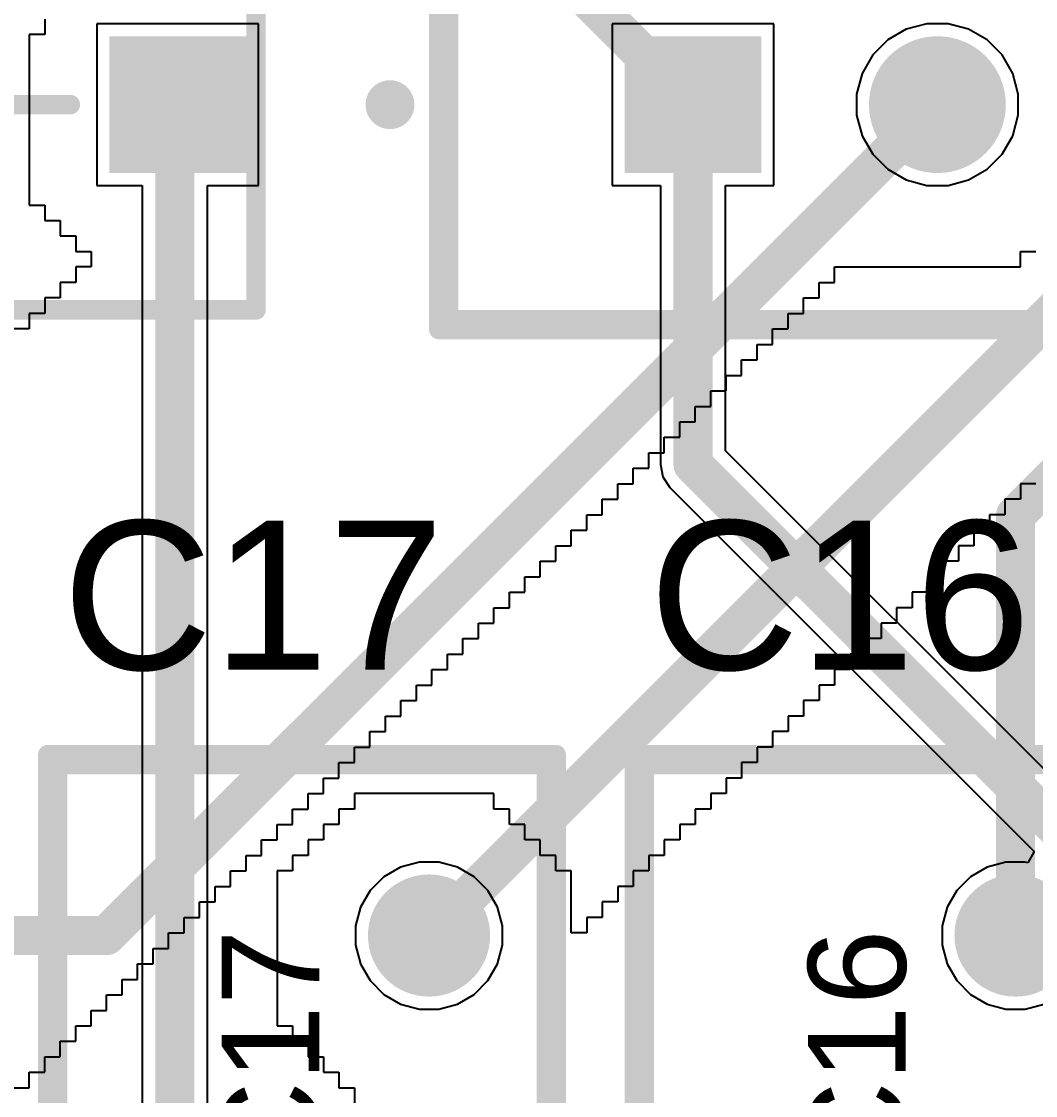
# Model space of a CAD drawing. Header units: inches. Extents: x 1.37 to 7.44, y 1.69 to 5.2.
# Drawn here: x 5.0051 to 5.4135, y 2.2387 to 2.6713 of the extents above; entities that cross this region are included whole.
import ezdxf

# ---------------------------------------------------------------- set-up
doc = ezdxf.new("R2010")
doc.units = ezdxf.units.IN
doc.header["$MEASUREMENT"] = 0
for name, color, linetype in [('Bottom Layer', 5, 'Continuous'), ('Bottom Overlay', 54, 'Continuous'), ('Bottom Solder', 6, 'Continuous'), ('Multi-Layer', 9, 'Continuous'), ('Pad Holes', 156, 'Continuous'), ('Top 3D Body', 56, 'Continuous'), ('Top Assembly', 56, 'Continuous'), ('Top Component Center', 56, 'Continuous'), ('Top Courtyard', 56, 'Continuous'), ('Top Layer', 1, 'Continuous'), ('Top Overlay', 2, 'Continuous'), ('Top Solder', 216, 'Continuous')]:
    doc.layers.add(name, color=color, linetype=linetype)
doc.styles.add('Arial', font='', dxfattribs={"height": 0.2})
doc.styles.get('Arial').set_extended_font_data('Arial')

# ---------------------------------------------------------------- blocks, each defined once
blk = doc.blocks.new('FP_VR37_MFG_36')
at = {"layer": 'Bottom Layer'}
blk.add_hatch(color=5, dxfattribs=at).paths.add_polyline_path([(-0.33189, 0.02756), (-0.27677, 0.02756), (-0.27677, -0.02756), (-0.33189, -0.02756)])
at = {"layer": 'Bottom Solder'}
blk.add_hatch(color=6, dxfattribs=at).paths.add_polyline_path([(-0.33189, 0.02756), (-0.27677, 0.02756), (-0.27677, -0.02756), (-0.33189, -0.02756)])
at = {"layer": 'Multi-Layer'}
blk.add_hatch(color=9, dxfattribs=at).paths.add_polyline_path([(-0.33189, 0.02756), (-0.27677, 0.02756), (-0.27677, -0.02756), (-0.33189, -0.02756)])
at = {"layer": 'Pad Holes'}
h = blk.add_hatch(color=7, dxfattribs=at)
edge = h.paths.add_edge_path()
edge.add_arc((-0.30433, 0), 0.01772, 0, 360)
at = {"layer": 'Top Layer'}
blk.add_hatch(color=1, dxfattribs=at).paths.add_polyline_path([(-0.33189, 0.02756), (-0.27677, 0.02756), (-0.27677, -0.02756), (-0.33189, -0.02756)])
at = {"layer": 'Top Solder'}
blk.add_hatch(color=216, dxfattribs=at).paths.add_polyline_path([(-0.33189, 0.02756), (-0.27677, 0.02756), (-0.27677, -0.02756), (-0.33189, -0.02756)])
at = {"layer": 'Top Assembly'}
for points in [[(-0.33583, 0.08268, 0.00787, 0.00787, 0), (-0.33583, -0.08268, 0.00787, 0.00787, 0)], [(0.33583, 0.08268, 0.00787, 0.00787, 0), (-0.33583, 0.08268, 0.00787, 0.00787, 0)]]:
    blk.add_lwpolyline(points, format="xyseb", dxfattribs=at)
blk.add_lwpolyline([(-0.3378, 0.08268, 0.00394, 0.00394, 1), (-0.33386, 0.08268, 0.00394, 0.00394, 1)], format="xyseb", close=True, dxfattribs=at)
blk.add_lwpolyline([(-0.3378, 0.08268, 0.00394, 0.00394, 1), (-0.33386, 0.08268, 0.00394, 0.00394, 1)], format="xyseb", close=True, dxfattribs=at)
at = {"layer": 'Top Courtyard'}
for points in [[(-0.33583, 0.08268, 0.00787, 0.00787, 0), (-0.33583, -0.08268, 0.00787, 0.00787, 0)], [(0.33583, 0.08268, 0.00787, 0.00787, 0), (-0.33583, 0.08268, 0.00787, 0.00787, 0)]]:
    blk.add_lwpolyline(points, format="xyseb", dxfattribs=at)
blk.add_lwpolyline([(-0.3378, 0.08268, 0.00394, 0.00394, 1), (-0.33386, 0.08268, 0.00394, 0.00394, 1)], format="xyseb", close=True, dxfattribs=at)
blk.add_lwpolyline([(-0.3378, 0.08268, 0.00394, 0.00394, 1), (-0.33386, 0.08268, 0.00394, 0.00394, 1)], format="xyseb", close=True, dxfattribs=at)
at = {"layer": 'Top Overlay'}
blk.add_lwpolyline([(-0.23622, 0, 0.00787, 0.00787, 0), (-0.26102, 0, 0.00787, 0.00787, 0)], format="xyseb", dxfattribs=at)
blk.add_lwpolyline([(-0.26299, 0, 0.00394, 0.00394, 1), (-0.25906, 0, 0.00394, 0.00394, 1)], format="xyseb", close=True, dxfattribs=at)
blk = doc.blocks.new('FP_B7B_EH_A_LF_SN_MFG_38')
at = {"layer": 'Bottom Layer'}
blk.add_hatch(color=5, dxfattribs=at).paths.add_polyline_path([(-0.32283, 0.03937), (-0.26772, 0.03937), (-0.26772, -0.01575), (-0.32283, -0.01575)])
h = blk.add_hatch(color=5, dxfattribs=at)
edge = h.paths.add_edge_path()
edge.add_arc((-0.19685, 0.01181), 0.02756, 0, 360)
at = {"layer": 'Bottom Solder'}
blk.add_hatch(color=6, dxfattribs=at).paths.add_polyline_path([(-0.32283, 0.03937), (-0.26772, 0.03937), (-0.26772, -0.01575), (-0.32283, -0.01575)])
h = blk.add_hatch(color=6, dxfattribs=at)
edge = h.paths.add_edge_path()
edge.add_arc((-0.19685, 0.01181), 0.02756, 0, 360)
at = {"layer": 'Multi-Layer'}
blk.add_hatch(color=9, dxfattribs=at).paths.add_polyline_path([(-0.32283, 0.03937), (-0.26772, 0.03937), (-0.26772, -0.01575), (-0.32283, -0.01575)])
h = blk.add_hatch(color=9, dxfattribs=at)
edge = h.paths.add_edge_path()
edge.add_arc((-0.19685, 0.01181), 0.02756, 0, 360)
at = {"layer": 'Pad Holes'}
h = blk.add_hatch(color=7, dxfattribs=at)
edge = h.paths.add_edge_path()
edge.add_arc((-0.29528, 0.01181), 0.01772, 0, 360)
h = blk.add_hatch(color=7, dxfattribs=at)
edge = h.paths.add_edge_path()
edge.add_arc((-0.19685, 0.01181), 0.01772, 0, 360)
at = {"layer": 'Top Layer'}
blk.add_hatch(color=1, dxfattribs=at).paths.add_polyline_path([(-0.32283, 0.03937), (-0.26772, 0.03937), (-0.26772, -0.01575), (-0.32283, -0.01575)])
h = blk.add_hatch(color=1, dxfattribs=at)
edge = h.paths.add_edge_path()
edge.add_arc((-0.19685, 0.01181), 0.02756, 0, 360)
at = {"layer": 'Top Solder'}
blk.add_hatch(color=216, dxfattribs=at).paths.add_polyline_path([(-0.32283, 0.03937), (-0.26772, 0.03937), (-0.26772, -0.01575), (-0.32283, -0.01575)])
h = blk.add_hatch(color=216, dxfattribs=at)
edge = h.paths.add_edge_path()
edge.add_arc((-0.19685, 0.01181), 0.02756, 0, 360)
at = {"layer": 'Top 3D Body'}
for points in [[(-0.3937, -0.0748, 0.00787, 0.00787, 0), (-0.3937, 0.0748, 0.00787, 0.00787, 0)], [(-0.3937, -0.0748, 0.00787, 0.00787, 0), (0.3937, -0.0748, 0.00787, 0.00787, 0)]]:
    blk.add_lwpolyline(points, format="xyseb", dxfattribs=at)
blk.add_lwpolyline([(-0.39567, -0.0748, 0.00394, 0.00394, 1), (-0.39173, -0.0748, 0.00394, 0.00394, 1)], format="xyseb", close=True, dxfattribs=at)
blk.add_lwpolyline([(-0.39567, -0.0748, 0.00394, 0.00394, 1), (-0.39173, -0.0748, 0.00394, 0.00394, 1)], format="xyseb", close=True, dxfattribs=at)
at = {"layer": 'Top Assembly'}
for points in [[(-0.39764, -0.07874, 0.00787, 0.00787, 0), (-0.39764, 0.07874, 0.00787, 0.00787, 0)], [(-0.39764, -0.07874, 0.00787, 0.00787, 0), (0.39764, -0.07874, 0.00787, 0.00787, 0)]]:
    blk.add_lwpolyline(points, format="xyseb", dxfattribs=at)
blk.add_lwpolyline([(-0.39961, -0.07874, 0.00394, 0.00394, 1), (-0.39567, -0.07874, 0.00394, 0.00394, 1)], format="xyseb", close=True, dxfattribs=at)
blk.add_lwpolyline([(-0.39961, -0.07874, 0.00394, 0.00394, 1), (-0.39567, -0.07874, 0.00394, 0.00394, 1)], format="xyseb", close=True, dxfattribs=at)
at = {"layer": 'Top Courtyard'}
for points in [[(-0.39764, -0.07874, 0.00787, 0.00787, 0), (-0.39764, 0.07874, 0.00787, 0.00787, 0)], [(-0.39764, -0.07874, 0.00787, 0.00787, 0), (0.39764, -0.07874, 0.00787, 0.00787, 0)]]:
    blk.add_lwpolyline(points, format="xyseb", dxfattribs=at)
blk.add_lwpolyline([(-0.39961, -0.07874, 0.00394, 0.00394, 1), (-0.39567, -0.07874, 0.00394, 0.00394, 1)], format="xyseb", close=True, dxfattribs=at)
blk.add_lwpolyline([(-0.39961, -0.07874, 0.00394, 0.00394, 1), (-0.39567, -0.07874, 0.00394, 0.00394, 1)], format="xyseb", close=True, dxfattribs=at)
at = {"layer": 'Top Overlay'}
for points in [[(-0.3937, -0.0748, 0.00787, 0.00787, 0), (-0.3937, 0.0748, 0.00787, 0.00787, 0)], [(-0.3937, -0.0748, 0.00787, 0.00787, 0), (0.3937, -0.0748, 0.00787, 0.00787, 0)]]:
    blk.add_lwpolyline(points, format="xyseb", dxfattribs=at)
for points in [[(-0.4124, 0.01181, 0.00984, 0.00984, 1), (-0.42224, 0.01181, 0.00984, 0.00984, 1)], [(-0.4247, 0.01181, 0.00492, 0.00492, 1), (-0.41978, 0.01181, 0.00492, 0.00492, 1)], [(-0.41486, 0.01181, 0.00492, 0.00492, 1), (-0.40994, 0.01181, 0.00492, 0.00492, 1)], [(-0.39567, -0.0748, 0.00394, 0.00394, 1), (-0.39173, -0.0748, 0.00394, 0.00394, 1)], [(-0.39567, -0.0748, 0.00394, 0.00394, 1), (-0.39173, -0.0748, 0.00394, 0.00394, 1)]]:
    blk.add_lwpolyline(points, format="xyseb", close=True, dxfattribs=at)
blk = doc.blocks.new('FP_F471K33Y5RP6UK5R_MFG_41')
at = {"layer": 'Bottom Layer'}
blk.add_hatch(color=5, dxfattribs=at).paths.add_polyline_path([(-0.12303, 0.07579), (-0.07382, 0.07579), (-0.07382, 0.02657), (-0.12303, 0.02657)])
h = blk.add_hatch(color=5, dxfattribs=at)
edge = h.paths.add_edge_path()
edge.add_arc((0.09843, -0.05118), 0.02461, 0, 360)
at = {"layer": 'Bottom Solder'}
blk.add_hatch(color=6, dxfattribs=at).paths.add_polyline_path([(-0.12303, 0.07579), (-0.07382, 0.07579), (-0.07382, 0.02657), (-0.12303, 0.02657)])
h = blk.add_hatch(color=6, dxfattribs=at)
edge = h.paths.add_edge_path()
edge.add_arc((0.09843, -0.05118), 0.02461, 0, 360)
at = {"layer": 'Multi-Layer'}
blk.add_hatch(color=9, dxfattribs=at).paths.add_polyline_path([(-0.12303, 0.07579), (-0.07382, 0.07579), (-0.07382, 0.02657), (-0.12303, 0.02657)])
h = blk.add_hatch(color=9, dxfattribs=at)
edge = h.paths.add_edge_path()
edge.add_arc((0.09843, -0.05118), 0.02461, 0, 360)
at = {"layer": 'Pad Holes'}
h = blk.add_hatch(color=7, dxfattribs=at)
edge = h.paths.add_edge_path()
edge.add_arc((-0.09843, 0.05118), 0.01476, 0, 360)
h = blk.add_hatch(color=7, dxfattribs=at)
edge = h.paths.add_edge_path()
edge.add_arc((0.09843, -0.05118), 0.01476, 0, 360)
at = {"layer": 'Top Layer'}
blk.add_hatch(color=1, dxfattribs=at).paths.add_polyline_path([(-0.12303, 0.07579), (-0.07382, 0.07579), (-0.07382, 0.02657), (-0.12303, 0.02657)])
h = blk.add_hatch(color=1, dxfattribs=at)
edge = h.paths.add_edge_path()
edge.add_arc((0.09843, -0.05118), 0.02461, 0, 360)
at = {"layer": 'Top Solder'}
blk.add_hatch(color=216, dxfattribs=at).paths.add_polyline_path([(-0.12303, 0.07579), (-0.07382, 0.07579), (-0.07382, 0.02657), (-0.12303, 0.02657)])
h = blk.add_hatch(color=216, dxfattribs=at)
edge = h.paths.add_edge_path()
edge.add_arc((0.09843, -0.05118), 0.02461, 0, 360)
at = {"layer": 'Top 3D Body'}
for points in [[(-0.16732, 0.09843, 0.00787, 0.00787, 0), (-0.16732, -0.09843, 0.00787, 0.00787, 0)], [(-0.16732, 0.09843, 0.00787, 0.00787, 0), (0.16732, 0.09843, 0.00787, 0.00787, 0)], [(0.16732, 0.09843, 0.00787, 0.00787, 0), (0.16732, -0.09843, 0.00787, 0.00787, 0)], [(-0.16732, -0.09843, 0.00787, 0.00787, 0), (0.16732, -0.09843, 0.00787, 0.00787, 0)]]:
    blk.add_lwpolyline(points, format="xyseb", dxfattribs=at)
for points in [[(-0.16929, 0.09843, 0.00394, 0.00394, 1), (-0.16535, 0.09843, 0.00394, 0.00394, 1)], [(-0.16929, 0.09843, 0.00394, 0.00394, 1), (-0.16535, 0.09843, 0.00394, 0.00394, 1)], [(0.16535, 0.09843, 0.00394, 0.00394, 1), (0.16929, 0.09843, 0.00394, 0.00394, 1)], [(0.16535, 0.09843, 0.00394, 0.00394, 1), (0.16929, 0.09843, 0.00394, 0.00394, 1)], [(-0.16929, -0.09843, 0.00394, 0.00394, 1), (-0.16535, -0.09843, 0.00394, 0.00394, 1)], [(-0.16929, -0.09843, 0.00394, 0.00394, 1), (-0.16535, -0.09843, 0.00394, 0.00394, 1)], [(0.16535, -0.09843, 0.00394, 0.00394, 1), (0.16929, -0.09843, 0.00394, 0.00394, 1)], [(0.16535, -0.09843, 0.00394, 0.00394, 1), (0.16929, -0.09843, 0.00394, 0.00394, 1)]]:
    blk.add_lwpolyline(points, format="xyseb", close=True, dxfattribs=at)
at = {"layer": 'Top Assembly'}
for points in [[(-0.17126, 0.10236, 0.00787, 0.00787, 0), (-0.17126, -0.10236, 0.00787, 0.00787, 0)], [(-0.17126, 0.10236, 0.00787, 0.00787, 0), (0.17126, 0.10236, 0.00787, 0.00787, 0)], [(0.17126, 0.10236, 0.00787, 0.00787, 0), (0.17126, -0.10236, 0.00787, 0.00787, 0)], [(-0.17126, -0.10236, 0.00787, 0.00787, 0), (0.17126, -0.10236, 0.00787, 0.00787, 0)]]:
    blk.add_lwpolyline(points, format="xyseb", dxfattribs=at)
for points in [[(-0.17323, 0.10236, 0.00394, 0.00394, 1), (-0.16929, 0.10236, 0.00394, 0.00394, 1)], [(-0.17323, 0.10236, 0.00394, 0.00394, 1), (-0.16929, 0.10236, 0.00394, 0.00394, 1)], [(0.16929, 0.10236, 0.00394, 0.00394, 1), (0.17323, 0.10236, 0.00394, 0.00394, 1)], [(0.16929, 0.10236, 0.00394, 0.00394, 1), (0.17323, 0.10236, 0.00394, 0.00394, 1)], [(-0.17323, -0.10236, 0.00394, 0.00394, 1), (-0.16929, -0.10236, 0.00394, 0.00394, 1)], [(-0.17323, -0.10236, 0.00394, 0.00394, 1), (-0.16929, -0.10236, 0.00394, 0.00394, 1)], [(0.16929, -0.10236, 0.00394, 0.00394, 1), (0.17323, -0.10236, 0.00394, 0.00394, 1)], [(0.16929, -0.10236, 0.00394, 0.00394, 1), (0.17323, -0.10236, 0.00394, 0.00394, 1)]]:
    blk.add_lwpolyline(points, format="xyseb", close=True, dxfattribs=at)
at = {"layer": 'Top Component Center'}
for points in [[(0, 0.01969, 0.00394, 0.00394, 0), (0, -0.01969, 0.00394, 0.00394, 0)], [(-0.01969, 0, 0.00394, 0.00394, 0), (0.01969, 0, 0.00394, 0.00394, 0)]]:
    blk.add_lwpolyline(points, format="xyseb", dxfattribs=at)
for points in [[(-0.00098, 0.01969, 0.00197, 0.00197, 1), (0.00098, 0.01969, 0.00197, 0.00197, 1)], [(-0.02067, 0, 0.00197, 0.00197, 1), (-0.0187, 0, 0.00197, 0.00197, 1)], [(0.0187, 0, 0.00197, 0.00197, 1), (0.02067, 0, 0.00197, 0.00197, 1)], [(-0.00098, -0.01969, 0.00197, 0.00197, 1), (0.00098, -0.01969, 0.00197, 0.00197, 1)]]:
    blk.add_lwpolyline(points, format="xyseb", close=True, dxfattribs=at)
at = {"layer": 'Top Courtyard'}
for points in [[(-0.17126, 0.10236, 0.00787, 0.00787, 0), (-0.17126, -0.10236, 0.00787, 0.00787, 0)], [(-0.17126, 0.10236, 0.00787, 0.00787, 0), (0.17126, 0.10236, 0.00787, 0.00787, 0)], [(0.17126, 0.10236, 0.00787, 0.00787, 0), (0.17126, -0.10236, 0.00787, 0.00787, 0)], [(-0.17126, -0.10236, 0.00787, 0.00787, 0), (0.17126, -0.10236, 0.00787, 0.00787, 0)]]:
    blk.add_lwpolyline(points, format="xyseb", dxfattribs=at)
for points in [[(-0.17323, 0.10236, 0.00394, 0.00394, 1), (-0.16929, 0.10236, 0.00394, 0.00394, 1)], [(-0.17323, 0.10236, 0.00394, 0.00394, 1), (-0.16929, 0.10236, 0.00394, 0.00394, 1)], [(0.16929, 0.10236, 0.00394, 0.00394, 1), (0.17323, 0.10236, 0.00394, 0.00394, 1)], [(0.16929, 0.10236, 0.00394, 0.00394, 1), (0.17323, 0.10236, 0.00394, 0.00394, 1)], [(-0.17323, -0.10236, 0.00394, 0.00394, 1), (-0.16929, -0.10236, 0.00394, 0.00394, 1)], [(-0.17323, -0.10236, 0.00394, 0.00394, 1), (-0.16929, -0.10236, 0.00394, 0.00394, 1)], [(0.16929, -0.10236, 0.00394, 0.00394, 1), (0.17323, -0.10236, 0.00394, 0.00394, 1)], [(0.16929, -0.10236, 0.00394, 0.00394, 1), (0.17323, -0.10236, 0.00394, 0.00394, 1)]]:
    blk.add_lwpolyline(points, format="xyseb", close=True, dxfattribs=at)
at = {"layer": 'Top Overlay'}
for points in [[(-0.16732, 0.09843, 0.00787, 0.00787, 0), (-0.16732, -0.09843, 0.00787, 0.00787, 0)], [(-0.16732, 0.09843, 0.00787, 0.00787, 0), (0.16732, 0.09843, 0.00787, 0.00787, 0)], [(0.16732, 0.09843, 0.00787, 0.00787, 0), (0.16732, -0.09843, 0.00787, 0.00787, 0)], [(-0.16732, -0.09843, 0.00787, 0.00787, 0), (0.16732, -0.09843, 0.00787, 0.00787, 0)]]:
    blk.add_lwpolyline(points, format="xyseb", dxfattribs=at)
for points in [[(-0.16929, 0.09843, 0.00394, 0.00394, 1), (-0.16535, 0.09843, 0.00394, 0.00394, 1)], [(-0.16929, 0.09843, 0.00394, 0.00394, 1), (-0.16535, 0.09843, 0.00394, 0.00394, 1)], [(0.16535, 0.09843, 0.00394, 0.00394, 1), (0.16929, 0.09843, 0.00394, 0.00394, 1)], [(0.16535, 0.09843, 0.00394, 0.00394, 1), (0.16929, 0.09843, 0.00394, 0.00394, 1)], [(-0.16929, -0.09843, 0.00394, 0.00394, 1), (-0.16535, -0.09843, 0.00394, 0.00394, 1)], [(-0.16929, -0.09843, 0.00394, 0.00394, 1), (-0.16535, -0.09843, 0.00394, 0.00394, 1)], [(0.16535, -0.09843, 0.00394, 0.00394, 1), (0.16929, -0.09843, 0.00394, 0.00394, 1)], [(0.16535, -0.09843, 0.00394, 0.00394, 1), (0.16929, -0.09843, 0.00394, 0.00394, 1)]]:
    blk.add_lwpolyline(points, format="xyseb", close=True, dxfattribs=at)
at = {"layer": 'Top Assembly', "style": 'Arial'}
blk.add_text('C17', height=0.03937, dxfattribs=at).set_placement((0, -0.00697))
blk = doc.blocks.new('FP_F471K33Y5RP6UK5R_MFG_42')
at = {"layer": 'Bottom Layer'}
blk.add_hatch(color=5, dxfattribs=at).paths.add_polyline_path([(-0.12303, 0.07579), (-0.07382, 0.07579), (-0.07382, 0.02657), (-0.12303, 0.02657)])
h = blk.add_hatch(color=5, dxfattribs=at)
edge = h.paths.add_edge_path()
edge.add_arc((0.09843, -0.05118), 0.02461, 0, 360)
at = {"layer": 'Bottom Solder'}
blk.add_hatch(color=6, dxfattribs=at).paths.add_polyline_path([(-0.12303, 0.07579), (-0.07382, 0.07579), (-0.07382, 0.02657), (-0.12303, 0.02657)])
h = blk.add_hatch(color=6, dxfattribs=at)
edge = h.paths.add_edge_path()
edge.add_arc((0.09843, -0.05118), 0.02461, 0, 360)
at = {"layer": 'Multi-Layer'}
blk.add_hatch(color=9, dxfattribs=at).paths.add_polyline_path([(-0.12303, 0.07579), (-0.07382, 0.07579), (-0.07382, 0.02657), (-0.12303, 0.02657)])
h = blk.add_hatch(color=9, dxfattribs=at)
edge = h.paths.add_edge_path()
edge.add_arc((0.09843, -0.05118), 0.02461, 0, 360)
at = {"layer": 'Pad Holes'}
h = blk.add_hatch(color=7, dxfattribs=at)
edge = h.paths.add_edge_path()
edge.add_arc((-0.09843, 0.05118), 0.01476, 0, 360)
h = blk.add_hatch(color=7, dxfattribs=at)
edge = h.paths.add_edge_path()
edge.add_arc((0.09843, -0.05118), 0.01476, 0, 360)
at = {"layer": 'Top Layer'}
blk.add_hatch(color=1, dxfattribs=at).paths.add_polyline_path([(-0.12303, 0.07579), (-0.07382, 0.07579), (-0.07382, 0.02657), (-0.12303, 0.02657)])
h = blk.add_hatch(color=1, dxfattribs=at)
edge = h.paths.add_edge_path()
edge.add_arc((0.09843, -0.05118), 0.02461, 0, 360)
at = {"layer": 'Top Solder'}
blk.add_hatch(color=216, dxfattribs=at).paths.add_polyline_path([(-0.12303, 0.07579), (-0.07382, 0.07579), (-0.07382, 0.02657), (-0.12303, 0.02657)])
h = blk.add_hatch(color=216, dxfattribs=at)
edge = h.paths.add_edge_path()
edge.add_arc((0.09843, -0.05118), 0.02461, 0, 360)
at = {"layer": 'Top 3D Body'}
for points in [[(-0.16732, 0.09843, 0.00787, 0.00787, 0), (-0.16732, -0.09843, 0.00787, 0.00787, 0)], [(-0.16732, 0.09843, 0.00787, 0.00787, 0), (0.16732, 0.09843, 0.00787, 0.00787, 0)], [(0.16732, 0.09843, 0.00787, 0.00787, 0), (0.16732, -0.09843, 0.00787, 0.00787, 0)], [(-0.16732, -0.09843, 0.00787, 0.00787, 0), (0.16732, -0.09843, 0.00787, 0.00787, 0)]]:
    blk.add_lwpolyline(points, format="xyseb", dxfattribs=at)
for points in [[(-0.16929, 0.09843, 0.00394, 0.00394, 1), (-0.16535, 0.09843, 0.00394, 0.00394, 1)], [(-0.16929, 0.09843, 0.00394, 0.00394, 1), (-0.16535, 0.09843, 0.00394, 0.00394, 1)], [(0.16535, 0.09843, 0.00394, 0.00394, 1), (0.16929, 0.09843, 0.00394, 0.00394, 1)], [(0.16535, 0.09843, 0.00394, 0.00394, 1), (0.16929, 0.09843, 0.00394, 0.00394, 1)], [(-0.16929, -0.09843, 0.00394, 0.00394, 1), (-0.16535, -0.09843, 0.00394, 0.00394, 1)], [(-0.16929, -0.09843, 0.00394, 0.00394, 1), (-0.16535, -0.09843, 0.00394, 0.00394, 1)], [(0.16535, -0.09843, 0.00394, 0.00394, 1), (0.16929, -0.09843, 0.00394, 0.00394, 1)], [(0.16535, -0.09843, 0.00394, 0.00394, 1), (0.16929, -0.09843, 0.00394, 0.00394, 1)]]:
    blk.add_lwpolyline(points, format="xyseb", close=True, dxfattribs=at)
at = {"layer": 'Top Assembly'}
for points in [[(-0.17126, 0.10236, 0.00787, 0.00787, 0), (-0.17126, -0.10236, 0.00787, 0.00787, 0)], [(-0.17126, 0.10236, 0.00787, 0.00787, 0), (0.17126, 0.10236, 0.00787, 0.00787, 0)], [(0.17126, 0.10236, 0.00787, 0.00787, 0), (0.17126, -0.10236, 0.00787, 0.00787, 0)], [(-0.17126, -0.10236, 0.00787, 0.00787, 0), (0.17126, -0.10236, 0.00787, 0.00787, 0)]]:
    blk.add_lwpolyline(points, format="xyseb", dxfattribs=at)
for points in [[(-0.17323, 0.10236, 0.00394, 0.00394, 1), (-0.16929, 0.10236, 0.00394, 0.00394, 1)], [(-0.17323, 0.10236, 0.00394, 0.00394, 1), (-0.16929, 0.10236, 0.00394, 0.00394, 1)], [(0.16929, 0.10236, 0.00394, 0.00394, 1), (0.17323, 0.10236, 0.00394, 0.00394, 1)], [(0.16929, 0.10236, 0.00394, 0.00394, 1), (0.17323, 0.10236, 0.00394, 0.00394, 1)], [(-0.17323, -0.10236, 0.00394, 0.00394, 1), (-0.16929, -0.10236, 0.00394, 0.00394, 1)], [(-0.17323, -0.10236, 0.00394, 0.00394, 1), (-0.16929, -0.10236, 0.00394, 0.00394, 1)], [(0.16929, -0.10236, 0.00394, 0.00394, 1), (0.17323, -0.10236, 0.00394, 0.00394, 1)], [(0.16929, -0.10236, 0.00394, 0.00394, 1), (0.17323, -0.10236, 0.00394, 0.00394, 1)]]:
    blk.add_lwpolyline(points, format="xyseb", close=True, dxfattribs=at)
at = {"layer": 'Top Component Center'}
for points in [[(0, 0.01969, 0.00394, 0.00394, 0), (0, -0.01969, 0.00394, 0.00394, 0)], [(-0.01969, 0, 0.00394, 0.00394, 0), (0.01969, 0, 0.00394, 0.00394, 0)]]:
    blk.add_lwpolyline(points, format="xyseb", dxfattribs=at)
for points in [[(-0.00098, 0.01969, 0.00197, 0.00197, 1), (0.00098, 0.01969, 0.00197, 0.00197, 1)], [(-0.02067, 0, 0.00197, 0.00197, 1), (-0.0187, 0, 0.00197, 0.00197, 1)], [(0.0187, 0, 0.00197, 0.00197, 1), (0.02067, 0, 0.00197, 0.00197, 1)], [(-0.00098, -0.01969, 0.00197, 0.00197, 1), (0.00098, -0.01969, 0.00197, 0.00197, 1)]]:
    blk.add_lwpolyline(points, format="xyseb", close=True, dxfattribs=at)
at = {"layer": 'Top Courtyard'}
for points in [[(-0.17126, 0.10236, 0.00787, 0.00787, 0), (-0.17126, -0.10236, 0.00787, 0.00787, 0)], [(-0.17126, 0.10236, 0.00787, 0.00787, 0), (0.17126, 0.10236, 0.00787, 0.00787, 0)], [(0.17126, 0.10236, 0.00787, 0.00787, 0), (0.17126, -0.10236, 0.00787, 0.00787, 0)], [(-0.17126, -0.10236, 0.00787, 0.00787, 0), (0.17126, -0.10236, 0.00787, 0.00787, 0)]]:
    blk.add_lwpolyline(points, format="xyseb", dxfattribs=at)
for points in [[(-0.17323, 0.10236, 0.00394, 0.00394, 1), (-0.16929, 0.10236, 0.00394, 0.00394, 1)], [(-0.17323, 0.10236, 0.00394, 0.00394, 1), (-0.16929, 0.10236, 0.00394, 0.00394, 1)], [(0.16929, 0.10236, 0.00394, 0.00394, 1), (0.17323, 0.10236, 0.00394, 0.00394, 1)], [(0.16929, 0.10236, 0.00394, 0.00394, 1), (0.17323, 0.10236, 0.00394, 0.00394, 1)], [(-0.17323, -0.10236, 0.00394, 0.00394, 1), (-0.16929, -0.10236, 0.00394, 0.00394, 1)], [(-0.17323, -0.10236, 0.00394, 0.00394, 1), (-0.16929, -0.10236, 0.00394, 0.00394, 1)], [(0.16929, -0.10236, 0.00394, 0.00394, 1), (0.17323, -0.10236, 0.00394, 0.00394, 1)], [(0.16929, -0.10236, 0.00394, 0.00394, 1), (0.17323, -0.10236, 0.00394, 0.00394, 1)]]:
    blk.add_lwpolyline(points, format="xyseb", close=True, dxfattribs=at)
at = {"layer": 'Top Overlay'}
for points in [[(-0.16732, 0.09843, 0.00787, 0.00787, 0), (-0.16732, -0.09843, 0.00787, 0.00787, 0)], [(-0.16732, 0.09843, 0.00787, 0.00787, 0), (0.16732, 0.09843, 0.00787, 0.00787, 0)], [(0.16732, 0.09843, 0.00787, 0.00787, 0), (0.16732, -0.09843, 0.00787, 0.00787, 0)], [(-0.16732, -0.09843, 0.00787, 0.00787, 0), (0.16732, -0.09843, 0.00787, 0.00787, 0)]]:
    blk.add_lwpolyline(points, format="xyseb", dxfattribs=at)
for points in [[(-0.16929, 0.09843, 0.00394, 0.00394, 1), (-0.16535, 0.09843, 0.00394, 0.00394, 1)], [(-0.16929, 0.09843, 0.00394, 0.00394, 1), (-0.16535, 0.09843, 0.00394, 0.00394, 1)], [(0.16535, 0.09843, 0.00394, 0.00394, 1), (0.16929, 0.09843, 0.00394, 0.00394, 1)], [(0.16535, 0.09843, 0.00394, 0.00394, 1), (0.16929, 0.09843, 0.00394, 0.00394, 1)], [(-0.16929, -0.09843, 0.00394, 0.00394, 1), (-0.16535, -0.09843, 0.00394, 0.00394, 1)], [(-0.16929, -0.09843, 0.00394, 0.00394, 1), (-0.16535, -0.09843, 0.00394, 0.00394, 1)], [(0.16535, -0.09843, 0.00394, 0.00394, 1), (0.16929, -0.09843, 0.00394, 0.00394, 1)], [(0.16535, -0.09843, 0.00394, 0.00394, 1), (0.16929, -0.09843, 0.00394, 0.00394, 1)]]:
    blk.add_lwpolyline(points, format="xyseb", close=True, dxfattribs=at)
at = {"layer": 'Top Assembly', "style": 'Arial'}
blk.add_text('C16', height=0.03937, dxfattribs=at).set_placement((0, -0.00697))

msp = doc.modelspace()

# ---------------------------------------------------------------- linework, layer by layer
at = {"layer": 'Bottom Layer'}
for p, q in [((5.10067, 2.67035), (5.03555, 2.67035)), ((5.03555, 2.67035), (5.03555, 2.60524)), ((5.10067, 2.60524), (5.10067, 2.67035)), ((5.30815, 2.67035), (5.24303, 2.67035)), ((5.24303, 2.67035), (5.24303, 2.60524)), ((5.30815, 2.60524), (5.30815, 2.67035)), ((5.36973, 2.67035), (5.36145, 2.66814)), ((5.3783, 2.67035), (5.36973, 2.67035)), ((5.38658, 2.66814), (5.3783, 2.67035)), ((5.36145, 2.66814), (5.35402, 2.66385)), ((5.39401, 2.66385), (5.38658, 2.66814)), ((5.35402, 2.66385), (5.34796, 2.65779)), ((5.40007, 2.65779), (5.39401, 2.66385)), ((5.34796, 2.65779), (5.34368, 2.65036)), ((5.40436, 2.65036), (5.40007, 2.65779)), ((5.34368, 2.65036), (5.34146, 2.64208)), ((5.40657, 2.64208), (5.40436, 2.65036)), ((5.34146, 2.64208), (5.34146, 2.63351)), ((5.40657, 2.63351), (5.40657, 2.64208)), ((5.34146, 2.63351), (5.34368, 2.62523)), ((5.40436, 2.62523), (5.40657, 2.63351)), ((5.34368, 2.62523), (5.34796, 2.6178)), ((5.40007, 2.6178), (5.40436, 2.62523)), ((5.34796, 2.6178), (5.35402, 2.61174)), ((5.39401, 2.61174), (5.40007, 2.6178)), ((5.35402, 2.61174), (5.36145, 2.60746)), ((5.38658, 2.60746), (5.39401, 2.61174)), ((5.03555, 2.60524), (5.0538, 2.60524)), ((5.0538, 2.60524), (5.0538, 2.13591)), ((5.08006, 2.13591), (5.08006, 2.60524)), ((5.08006, 2.60524), (5.10067, 2.60524)), ((5.24303, 2.60524), (5.26246, 2.60524)), ((5.26246, 2.60524), (5.26246, 2.49292)), ((5.28872, 2.49836), (5.28872, 2.60524)), ((5.28872, 2.60524), (5.30815, 2.60524)), ((5.36145, 2.60746), (5.36973, 2.60524)), ((5.36973, 2.60524), (5.3783, 2.60524)), ((5.3783, 2.60524), (5.38658, 2.60746)), ((5.59097, 2.1961), (5.28872, 2.49836)), ((5.26246, 2.49292), (5.26346, 2.4879)), ((5.26346, 2.4879), (5.26631, 2.48364)), ((5.26631, 2.48364), (5.41297, 2.33698)), ((5.41297, 2.33698), (5.41039, 2.33249)), ((5.16539, 2.33276), (5.15786, 2.33074)), ((5.17319, 2.33276), (5.16539, 2.33276)), ((5.18072, 2.33074), (5.17319, 2.33276)), ((5.40161, 2.33276), (5.39408, 2.33074)), ((5.40941, 2.33276), (5.40161, 2.33276)), ((5.41039, 2.33249), (5.40941, 2.33276)), ((5.15786, 2.33074), (5.15111, 2.32684)), ((5.18747, 2.32684), (5.18072, 2.33074)), ((5.39408, 2.33074), (5.38733, 2.32684)), ((5.15111, 2.32684), (5.1456, 2.32133)), ((5.19298, 2.32133), (5.18747, 2.32684)), ((5.38733, 2.32684), (5.38182, 2.32133)), ((5.1456, 2.32133), (5.1417, 2.31458)), ((5.19688, 2.31458), (5.19298, 2.32133)), ((5.38182, 2.32133), (5.37792, 2.31458)), ((5.1417, 2.31458), (5.13969, 2.30705)), ((5.1989, 2.30705), (5.19688, 2.31458)), ((5.37792, 2.31458), (5.37591, 2.30705)), ((5.13969, 2.30705), (5.13969, 2.29925)), ((5.1989, 2.29925), (5.1989, 2.30705)), ((5.37591, 2.30705), (5.37591, 2.29925)), ((5.13969, 2.29925), (5.1417, 2.29172)), ((5.19688, 2.29172), (5.1989, 2.29925)), ((5.37591, 2.29925), (5.37792, 2.29172)), ((5.1417, 2.29172), (5.1456, 2.28497)), ((5.19298, 2.28497), (5.19688, 2.29172)), ((5.37792, 2.29172), (5.38182, 2.28497)), ((5.1456, 2.28497), (5.15111, 2.27946)), ((5.18747, 2.27946), (5.19298, 2.28497)), ((5.38182, 2.28497), (5.38733, 2.27946)), ((5.15111, 2.27946), (5.15786, 2.27556)), ((5.15786, 2.27556), (5.16539, 2.27354)), ((5.17319, 2.27354), (5.18072, 2.27556)), ((5.18072, 2.27556), (5.18747, 2.27946)), ((5.38733, 2.27946), (5.39408, 2.27556)), ((5.39408, 2.27556), (5.40161, 2.27354)), ((5.40941, 2.27354), (5.41694, 2.27556)), ((5.16539, 2.27354), (5.17319, 2.27354)), ((5.40161, 2.27354), (5.40941, 2.27354))]:
    msp.add_line(p, q, dxfattribs=at)
for points in [[(5.06693, 2.63661, 0.01575, 0.01575, 0), (5.06811, 2.6378, 0.01575, 0.01575, 0)], [(5.06693, 2.1063, 0.01575, 0.01575, 0), (5.06693, 2.63661, 0.01575, 0.01575, 0)], [(5.27559, 2.49292, 0.01575, 0.01575, 0), (5.27559, 2.6378, 0.01575, 0.01575, 0)], [(5.27559, 2.49292, 0.01575, 0.01575, 0), (5.58169, 2.18682, 0.01575, 0.01575, 0)]]:
    msp.add_lwpolyline(points, format="xyseb", dxfattribs=at)
for points in [[(5.06299, 2.63661, 0.00787, 0.00787, 1), (5.07087, 2.63661, 0.00787, 0.00787, 1)], [(5.06299, 2.63661, 0.00787, 0.00787, 1), (5.07087, 2.63661, 0.00787, 0.00787, 1)], [(5.06417, 2.6378, 0.00787, 0.00787, 1), (5.07205, 2.6378, 0.00787, 0.00787, 1)], [(5.27165, 2.6378, 0.00787, 0.00787, 1), (5.27953, 2.6378, 0.00787, 0.00787, 1)], [(5.27165, 2.49292, 0.00787, 0.00787, 1), (5.27953, 2.49292, 0.00787, 0.00787, 1)], [(5.27165, 2.49292, 0.00787, 0.00787, 1), (5.27953, 2.49292, 0.00787, 0.00787, 1)]]:
    msp.add_lwpolyline(points, format="xyseb", close=True, dxfattribs=at)
at = {"layer": 'Bottom Overlay'}
for p, q in [((5.0145, 2.67222), (5.0145, 2.66599)), ((5.0145, 2.66599), (5.00826, 2.66599)), ((5.00826, 2.66599), (5.00826, 2.59737)), ((5.00826, 2.59737), (5.0145, 2.59737)), ((5.0145, 2.59737), (5.0145, 2.59113)), ((5.0145, 2.59113), (5.02074, 2.59113)), ((5.02074, 2.59113), (5.02074, 2.5849)), ((5.02074, 2.5849), (5.02698, 2.5849)), ((5.02698, 2.5849), (5.02698, 2.57866)), ((5.02698, 2.57866), (5.03321, 2.57866)), ((5.03321, 2.57866), (5.03321, 2.57242)), ((5.40747, 2.57242), (5.40747, 2.57866)), ((5.40747, 2.57866), (5.41371, 2.57866)), ((5.03321, 2.57242), (5.02698, 2.57242)), ((5.02698, 2.57242), (5.02698, 2.56618)), ((5.33262, 2.56618), (5.33262, 2.57242)), ((5.33262, 2.57242), (5.40747, 2.57242)), ((5.02698, 2.56618), (5.02074, 2.56618)), ((5.02074, 2.56618), (5.02074, 2.55995)), ((5.32638, 2.55995), (5.32638, 2.56618)), ((5.32638, 2.56618), (5.33262, 2.56618)), ((5.02074, 2.55995), (5.0145, 2.55995)), ((5.0145, 2.55995), (5.0145, 2.55371)), ((5.32015, 2.55371), (5.32015, 2.55995)), ((5.32015, 2.55995), (5.32638, 2.55995)), ((5.0145, 2.55371), (5.00826, 2.55371)), ((5.00826, 2.55371), (5.00826, 2.54747)), ((5.31391, 2.54747), (5.31391, 2.55371)), ((5.31391, 2.55371), (5.32015, 2.55371)), ((5.00826, 2.54747), (5.00203, 2.54747)), ((5.30767, 2.54123), (5.30767, 2.54747)), ((5.30767, 2.54747), (5.31391, 2.54747)), ((5.30143, 2.535), (5.30143, 2.54123)), ((5.30143, 2.54123), (5.30767, 2.54123)), ((5.29519, 2.52876), (5.29519, 2.535)), ((5.29519, 2.535), (5.30143, 2.535)), ((5.28896, 2.52252), (5.28896, 2.52876)), ((5.28896, 2.52876), (5.29519, 2.52876)), ((5.28272, 2.51628), (5.28272, 2.52252)), ((5.28272, 2.52252), (5.28896, 2.52252)), ((5.27648, 2.51005), (5.27648, 2.51628)), ((5.27648, 2.51628), (5.28272, 2.51628)), ((5.27024, 2.50381), (5.27024, 2.51005)), ((5.27024, 2.51005), (5.27648, 2.51005)), ((5.26401, 2.49757), (5.26401, 2.50381)), ((5.26401, 2.50381), (5.27024, 2.50381)), ((5.25777, 2.49133), (5.25777, 2.49757)), ((5.25777, 2.49757), (5.26401, 2.49757)), ((5.25153, 2.48509), (5.25153, 2.49133)), ((5.25153, 2.49133), (5.25777, 2.49133)), ((5.24529, 2.47886), (5.24529, 2.48509)), ((5.24529, 2.48509), (5.25153, 2.48509)), ((5.41371, 2.48509), (5.40747, 2.48509)), ((5.40747, 2.48509), (5.40747, 2.47886)), ((5.23906, 2.47262), (5.23906, 2.47886)), ((5.23906, 2.47886), (5.24529, 2.47886)), ((5.40747, 2.47886), (5.40123, 2.47886)), ((5.40123, 2.47886), (5.40123, 2.47262)), ((5.23282, 2.46638), (5.23282, 2.47262)), ((5.23282, 2.47262), (5.23906, 2.47262)), ((5.40123, 2.47262), (5.395, 2.47262)), ((5.395, 2.47262), (5.395, 2.46638)), ((5.22658, 2.46014), (5.22658, 2.46638)), ((5.22658, 2.46638), (5.23282, 2.46638)), ((5.395, 2.46638), (5.38876, 2.46638)), ((5.38876, 2.46638), (5.38876, 2.46014)), ((5.22034, 2.45391), (5.22034, 2.46014)), ((5.22034, 2.46014), (5.22658, 2.46014)), ((5.38876, 2.46014), (5.38252, 2.46014)), ((5.38252, 2.46014), (5.38252, 2.45391)), ((5.21411, 2.44767), (5.21411, 2.45391)), ((5.21411, 2.45391), (5.22034, 2.45391)), ((5.38252, 2.45391), (5.37628, 2.45391)), ((5.37628, 2.45391), (5.37628, 2.44767)), ((5.20787, 2.44143), (5.20787, 2.44767)), ((5.20787, 2.44767), (5.21411, 2.44767)), ((5.37628, 2.44767), (5.37005, 2.44767)), ((5.37005, 2.44767), (5.37005, 2.44143)), ((5.20163, 2.43519), (5.20163, 2.44143)), ((5.20163, 2.44143), (5.20787, 2.44143)), ((5.37005, 2.44143), (5.36381, 2.44143)), ((5.36381, 2.44143), (5.36381, 2.43519)), ((5.19539, 2.42896), (5.19539, 2.43519)), ((5.19539, 2.43519), (5.20163, 2.43519)), ((5.36381, 2.43519), (5.35757, 2.43519)), ((5.35757, 2.43519), (5.35757, 2.42896)), ((5.18915, 2.42272), (5.18915, 2.42896)), ((5.18915, 2.42896), (5.19539, 2.42896)), ((5.35757, 2.42896), (5.35133, 2.42896)), ((5.35133, 2.42896), (5.35133, 2.42272)), ((5.18292, 2.41648), (5.18292, 2.42272)), ((5.18292, 2.42272), (5.18915, 2.42272)), ((5.35133, 2.42272), (5.3451, 2.42272)), ((5.3451, 2.42272), (5.3451, 2.41648)), ((5.17668, 2.41024), (5.17668, 2.41648)), ((5.17668, 2.41648), (5.18292, 2.41648)), ((5.3451, 2.41648), (5.33886, 2.41648)), ((5.33886, 2.41648), (5.33886, 2.41024)), ((5.17044, 2.40401), (5.17044, 2.41024)), ((5.17044, 2.41024), (5.17668, 2.41024)), ((5.33886, 2.41024), (5.33262, 2.41024)), ((5.33262, 2.41024), (5.33262, 2.40401)), ((5.1642, 2.39777), (5.1642, 2.40401)), ((5.1642, 2.40401), (5.17044, 2.40401)), ((5.33262, 2.40401), (5.32638, 2.40401)), ((5.32638, 2.40401), (5.32638, 2.39777)), ((5.15797, 2.39153), (5.15797, 2.39777)), ((5.15797, 2.39777), (5.1642, 2.39777)), ((5.32638, 2.39777), (5.32015, 2.39777)), ((5.32015, 2.39777), (5.32015, 2.39153)), ((5.15173, 2.38529), (5.15173, 2.39153)), ((5.15173, 2.39153), (5.15797, 2.39153)), ((5.32015, 2.39153), (5.31391, 2.39153)), ((5.31391, 2.39153), (5.31391, 2.38529)), ((5.14549, 2.37905), (5.14549, 2.38529)), ((5.14549, 2.38529), (5.15173, 2.38529)), ((5.31391, 2.38529), (5.30767, 2.38529)), ((5.30767, 2.38529), (5.30767, 2.37905)), ((5.13925, 2.37282), (5.13925, 2.37905)), ((5.13925, 2.37905), (5.14549, 2.37905)), ((5.30767, 2.37905), (5.30143, 2.37905)), ((5.30143, 2.37905), (5.30143, 2.37282)), ((5.13302, 2.36658), (5.13302, 2.37282)), ((5.13302, 2.37282), (5.13925, 2.37282)), ((5.30143, 2.37282), (5.29519, 2.37282)), ((5.29519, 2.37282), (5.29519, 2.36658)), ((5.12678, 2.36034), (5.12678, 2.36658)), ((5.12678, 2.36658), (5.13302, 2.36658)), ((5.29519, 2.36658), (5.28896, 2.36658)), ((5.28896, 2.36658), (5.28896, 2.36034)), ((5.12054, 2.3541), (5.12054, 2.36034)), ((5.12054, 2.36034), (5.12678, 2.36034)), ((5.19539, 2.36034), (5.13925, 2.36034)), ((5.13925, 2.36034), (5.13925, 2.3541)), ((5.19539, 2.3541), (5.19539, 2.36034)), ((5.28896, 2.36034), (5.28272, 2.36034)), ((5.28272, 2.36034), (5.28272, 2.3541)), ((5.1143, 2.34787), (5.1143, 2.3541)), ((5.1143, 2.3541), (5.12054, 2.3541)), ((5.13925, 2.3541), (5.13302, 2.3541)), ((5.13302, 2.3541), (5.13302, 2.34787)), ((5.20163, 2.3541), (5.19539, 2.3541)), ((5.20163, 2.34787), (5.20163, 2.3541)), ((5.28272, 2.3541), (5.27648, 2.3541)), ((5.27648, 2.3541), (5.27648, 2.34787)), ((5.10807, 2.34163), (5.10807, 2.34787)), ((5.10807, 2.34787), (5.1143, 2.34787)), ((5.13302, 2.34787), (5.12678, 2.34787)), ((5.12678, 2.34787), (5.12678, 2.34163)), ((5.20787, 2.34787), (5.20163, 2.34787)), ((5.20787, 2.34163), (5.20787, 2.34787)), ((5.27648, 2.34787), (5.27024, 2.34787)), ((5.27024, 2.34787), (5.27024, 2.34163)), ((5.10183, 2.33539), (5.10183, 2.34163)), ((5.10183, 2.34163), (5.10807, 2.34163)), ((5.12678, 2.34163), (5.12054, 2.34163)), ((5.12054, 2.34163), (5.12054, 2.33539)), ((5.21411, 2.34163), (5.20787, 2.34163)), ((5.21411, 2.33539), (5.21411, 2.34163)), ((5.27024, 2.34163), (5.26401, 2.34163)), ((5.26401, 2.34163), (5.26401, 2.33539)), ((5.09559, 2.32915), (5.09559, 2.33539)), ((5.09559, 2.33539), (5.10183, 2.33539)), ((5.12054, 2.33539), (5.1143, 2.33539)), ((5.1143, 2.33539), (5.1143, 2.32915)), ((5.22034, 2.33539), (5.21411, 2.33539)), ((5.22034, 2.32915), (5.22034, 2.33539)), ((5.26401, 2.33539), (5.25777, 2.33539)), ((5.25777, 2.33539), (5.25777, 2.32915)), ((5.08935, 2.32292), (5.08935, 2.32915)), ((5.08935, 2.32915), (5.09559, 2.32915)), ((5.1143, 2.32915), (5.10807, 2.32915)), ((5.10807, 2.32915), (5.10807, 2.26678)), ((5.22658, 2.32915), (5.22034, 2.32915)), ((5.22658, 2.3042), (5.22658, 2.32915)), ((5.25777, 2.32915), (5.25153, 2.32915)), ((5.25153, 2.32915), (5.25153, 2.32292)), ((5.08311, 2.31668), (5.08311, 2.32292)), ((5.08311, 2.32292), (5.08935, 2.32292)), ((5.25153, 2.32292), (5.24529, 2.32292)), ((5.24529, 2.32292), (5.24529, 2.31668)), ((5.07688, 2.31044), (5.07688, 2.31668)), ((5.07688, 2.31668), (5.08311, 2.31668)), ((5.24529, 2.31668), (5.23906, 2.31668)), ((5.23906, 2.31668), (5.23906, 2.31044)), ((5.07064, 2.3042), (5.07064, 2.31044)), ((5.07064, 2.31044), (5.07688, 2.31044)), ((5.23906, 2.31044), (5.23282, 2.31044)), ((5.23282, 2.31044), (5.23282, 2.3042)), ((5.0644, 2.29797), (5.0644, 2.3042)), ((5.0644, 2.3042), (5.07064, 2.3042)), ((5.23282, 2.3042), (5.22658, 2.3042)), ((5.05816, 2.29173), (5.05816, 2.29797)), ((5.05816, 2.29797), (5.0644, 2.29797)), ((5.05193, 2.28549), (5.05193, 2.29173)), ((5.05193, 2.29173), (5.05816, 2.29173)), ((5.04569, 2.27925), (5.04569, 2.28549)), ((5.04569, 2.28549), (5.05193, 2.28549)), ((5.03945, 2.27301), (5.03945, 2.27925)), ((5.03945, 2.27925), (5.04569, 2.27925)), ((5.03321, 2.26678), (5.03321, 2.27301)), ((5.03321, 2.27301), (5.03945, 2.27301)), ((5.02698, 2.26054), (5.02698, 2.26678)), ((5.02698, 2.26678), (5.03321, 2.26678)), ((5.10807, 2.26678), (5.1143, 2.26678)), ((5.1143, 2.26678), (5.1143, 2.26054)), ((5.02074, 2.2543), (5.02074, 2.26054)), ((5.02074, 2.26054), (5.02698, 2.26054)), ((5.1143, 2.26054), (5.12054, 2.26054)), ((5.12054, 2.26054), (5.12054, 2.2543)), ((5.0145, 2.24806), (5.0145, 2.2543)), ((5.0145, 2.2543), (5.02074, 2.2543)), ((5.12054, 2.2543), (5.12678, 2.2543)), ((5.12678, 2.2543), (5.12678, 2.24806)), ((5.00826, 2.24183), (5.00826, 2.24806)), ((5.00826, 2.24806), (5.0145, 2.24806)), ((5.12678, 2.24806), (5.13302, 2.24806)), ((5.13302, 2.24806), (5.13302, 2.24183)), ((5.00203, 2.24183), (5.00826, 2.24183)), ((5.13302, 2.24183), (5.13925, 2.24183)), ((5.13925, 2.24183), (5.13925, 2.23559))]:
    msp.add_line(p, q, dxfattribs=at)
at = {"layer": 'Top Layer'}
for points in [[(5.23031, 2.68307, 0.01575, 0.01575, 0), (5.27559, 2.6378, 0.01575, 0.01575, 0)], [(5.03937, 2.30315, 0.01575, 0.01575, 0), (5.37402, 2.6378, 0.01575, 0.01575, 0)], [(5.40551, 2.47244, 0.01575, 0.01575, 0), (5.57087, 2.6378, 0.01575, 0.01575, 0)], [(5.16929, 2.30315, 0.01575, 0.01575, 0), (5.46491, 2.59877, 0.01575, 0.01575, 0)], [(5.40551, 2.30315, 0.01575, 0.01575, 0), (5.40551, 2.47244, 0.01575, 0.01575, 0)], [(4.93307, 2.30315, 0.01575, 0.01575, 0), (5.03937, 2.30315, 0.01575, 0.01575, 0)]]:
    msp.add_lwpolyline(points, format="xyseb", dxfattribs=at)
for points in [[(5.27165, 2.6378, 0.00787, 0.00787, 1), (5.27953, 2.6378, 0.00787, 0.00787, 1)], [(5.37008, 2.6378, 0.00787, 0.00787, 1), (5.37795, 2.6378, 0.00787, 0.00787, 1)], [(5.40157, 2.47244, 0.00787, 0.00787, 1), (5.40945, 2.47244, 0.00787, 0.00787, 1)], [(5.40157, 2.47244, 0.00787, 0.00787, 1), (5.40945, 2.47244, 0.00787, 0.00787, 1)], [(5.03543, 2.30315, 0.00787, 0.00787, 1), (5.04331, 2.30315, 0.00787, 0.00787, 1)], [(5.03543, 2.30315, 0.00787, 0.00787, 1), (5.04331, 2.30315, 0.00787, 0.00787, 1)], [(5.16535, 2.30315, 0.00787, 0.00787, 1), (5.17323, 2.30315, 0.00787, 0.00787, 1)], [(5.40157, 2.30315, 0.00787, 0.00787, 1), (5.40945, 2.30315, 0.00787, 0.00787, 1)]]:
    msp.add_lwpolyline(points, format="xyseb", close=True, dxfattribs=at)

# ---------------------------------------------------------------- block references
for name, p, rotation in [('FP_VR37_MFG_36', (4.76378, 2.6378), 180), ('FP_F471K33Y5RP6UK5R_MFG_41', (5.11811, 2.20472), 90), ('FP_F471K33Y5RP6UK5R_MFG_42', (5.35433, 2.20472), 90)]:
    msp.add_blockref(name, p, dxfattribs=dict(rotation=rotation))
msp.add_blockref('FP_B7B_EH_A_LF_SN_MFG_38', (5.57087, 2.62598))

# ---------------------------------------------------------------- texts
at = {"layer": 'Top Overlay', "style": 'Arial'}
for s, p in [('C17', (5.02161, 2.41022)), ('C16', (5.25783, 2.41022))]:
    msp.add_text(s, height=0.06, dxfattribs=at).set_placement(p)

doc.saveas('drawing.dxf')
